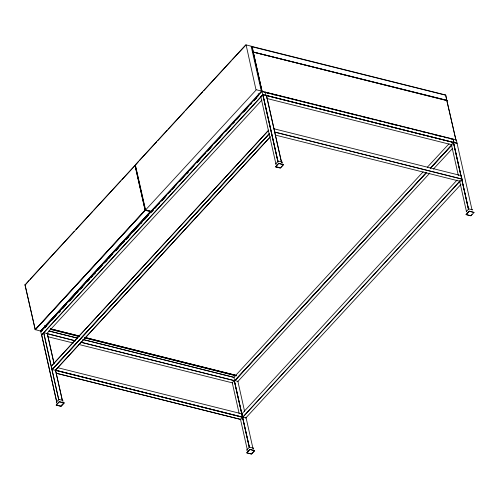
<?xml version="1.0" encoding="UTF-8"?>
<svg xmlns="http://www.w3.org/2000/svg" width="499" height="499" viewBox="0 0 499 499"><rect width="100%" height="100%" fill="white"/><g stroke="black" fill="none" stroke-linecap="round" stroke-linejoin="round"><path stroke-width="0.75" d="M232.16 59.843L246.101 44.904L256.056 90.076L145.596 209.954L135.603 166.005M251.128 46.251L261.382 91.286L150.979 211.22L145.521 209.942M24.956 284.898L35.31 329.764L145.309 210.297L135.241 165.269L24.994 284.991M25.131 285.054L28.954 280.557M46.75 333.507L75.424 340.867M55.283 370.108L242.751 417.339L241.965 413.852M150.723 211.333L40.824 331.005L40.419 330.918M266.017 95.353L453.99 142.546L453.192 139.171L265.356 92.228M461.232 175.704L462.018 179.191L274.55 131.954M234.655 380.849L233.925 377.319L82.89 339.532M253.336 51.777C252.962 53.299 252.762 46.494 252.07 46.501L445.632 95.003L446.861 100.636L445.726 95.047M262.224 91.804L253.23 51.996L446.836 100.262M59.418 401.651L64.165 402.992L61.071 406.348L56.237 405.169L59.319 401.676M56.219 405.132L59.356 401.645M56.212 405.063L61.046 406.236L64.128 402.843M279.627 167.82L275.591 166.866L278.754 163.391L283.501 164.576L280.444 168.082L275.654 166.928L278.61 163.429M253.324 448.139L249.3 447.129M249.831 449.412L246.768 452.824L251.496 453.996L254.652 450.616L249.749 449.437M472.696 209.873L468.673 208.863M474.006 212.393L469.197 211.245M62.812 400.398L58.788 399.393M282.185 162.131L278.242 161.052L275.722 163.909M469.172 211.133L474.05 212.462L470.894 215.836L466.122 214.645L469.154 211.183M56.774 402.169L41.61 334.891L43.675 332.652L47.299 333.557L54.079 363.858M281.436 162.088L266.478 95.502L262.936 94.573L260.877 96.912M237.842 381.373L234.33 380.381L232.278 382.727M445.701 95.19L251.814 46.713L252.176 46.619M472.01 209.842L457.04 143.213L453.51 142.327L451.458 144.666M35.105 329.683L144.922 210.254L150.735 211.489M25.106 284.561L25.118 284.873M135.36 164.782L245.683 44.954M30.009 279.409L74.345 231.255M75.929 229.534L92.82 211.189M93.874 210.042L120.795 180.806M121.85 179.659L135.241 165.269M138.728 161.327L135.435 165.25M139.782 160.179L156.674 141.835M157.734 140.687L167.234 130.364M168.288 129.216L184.655 111.445M185.709 110.298L202.6 91.953M203.654 90.806L231.106 60.99M150.686 211.695L40.693 331.087M41.623 335.197L40.725 331.741L262.181 91.305L456.261 139.932L457.159 143.394L262.792 94.617M42.939 329.72L41.573 331.548M44.735 327.787L48.958 323.202M51.597 320.333L56.874 314.601M58.458 312.879L60.572 310.59M62.15 308.869L66.373 304.284M69.018 301.415L75.349 294.535M76.403 293.387L77.987 291.672M79.572 289.95L84.319 284.792M86.963 281.923L89.602 279.06M90.656 277.912L95.403 272.753M97.517 270.458L102.794 264.726M104.378 263.004L107.017 260.141M108.071 258.993L112.824 253.835M115.462 250.966L121.269 244.66M122.324 243.518L124.432 241.223M126.016 239.501L130.239 234.917M132.877 232.047L139.215 225.174M140.269 224.026L141.853 222.304M143.438 220.583L148.714 214.851M150.823 212.562L153.461 209.692M154.522 208.545L159.268 203.386M161.383 201.091L166.66 195.358M168.244 193.643L170.883 190.774M171.937 189.626L176.159 185.042M179.328 181.605L185.129 175.299M186.189 174.151L188.298 171.856M189.882 170.14L194.105 165.549M196.743 162.686L205.719 152.937M207.297 151.222L212.58 145.49M214.689 143.194L222.604 134.593M225.242 131.73L231.049 125.424M232.104 124.276L234.748 121.407M235.802 120.265L240.025 115.674M242.664 112.811L248.995 105.931M250.055 104.784L251.633 103.062M253.748 100.773L257.971 96.188M44.823 327.874L46.407 326.153M52.214 319.847L55.383 316.41M59.075 312.393L60.66 310.677M62.768 308.382L64.882 306.087M69.629 300.928L73.852 296.344M77.021 292.907L78.075 291.759M80.713 288.89L82.828 286.601M87.575 281.436L89.689 279.147M91.273 277.425L92.327 276.278M94.436 273.988L95.496 272.841M98.135 269.971L101.297 266.535M105.52 261.95L107.104 260.228M108.688 258.507L110.273 256.792M116.08 250.486L118.718 247.616M122.941 243.032L124.525 241.31M126.634 239.015L128.748 236.726M133.495 231.567L136.133 228.698M140.886 223.54L141.941 222.392M144.579 219.529L147.217 216.66M151.44 212.075L153.555 209.78M155.133 208.058L156.193 206.917M158.302 204.621L159.356 203.473M161.994 200.61L165.163 197.167M169.386 192.583L170.97 190.861M172.554 189.146L174.139 187.424M179.946 181.118L183.638 177.108M186.807 173.664L188.385 171.943M190.499 169.654L192.608 167.358M197.361 162.2L199.999 159.331M204.752 154.172L205.806 153.025M207.915 150.735L211.083 147.292M215.306 142.708L217.414 140.419M218.999 138.697L220.053 137.549M225.86 131.243L229.029 127.806M233.251 123.216L234.836 121.5M236.42 119.779L238.528 117.483M243.805 111.751L247.504 107.74M250.666 104.297L251.727 103.156M254.365 100.287L256.474 97.991M41.479 335.103L262.823 94.698M41.536 335.16L262.967 94.791M46.725 333.656L261.863 100.093M245.857 417.919L52.301 369.553L51.403 366.098L268.637 130.227M268.749 130.12L51.403 366.098M52.158 369.46L269.391 133.514M52.22 369.516L269.454 133.57M52.301 369.553L269.011 134.181M270.427 136.651L55.414 370.202M55.377 370.308L270.015 137.194M63.385 403.373L60.847 405.986M280.288 167.982L283.526 164.682L278.635 163.541M233.912 377.331L423.146 171.806M427.325 167.259L449.044 143.762M234.143 381.267L426.502 172.342M430.188 168.331L451.795 144.866M234.73 380.756L426.558 172.398M430.25 168.394L451.857 144.922M234.811 380.787L426.645 172.436M430.331 168.431L451.938 144.96M237.811 381.542L429.758 173.159M433.332 169.18L452.418 148.546M241.84 413.889L457.003 180.127M242.745 417.27L459.797 181.156M242.657 417.239L459.941 181.274M242.264 417.869L240.674 419.422M459.835 181.237L462.018 179.191M245.739 418.025L460.982 184.343M466.085 214.495L469.328 211.233M251.533 453.672L252.482 452.649M253.423 451.626L254.334 450.497M466.097 214.533L470.869 215.73L471.992 214.582M254.665 450.691L249.893 449.499L246.737 452.874L251.583 454.09L254.64 450.578M446.929 100.455L253.055 52.039L447.098 100.673M135.11 165.3L145.19 210.116M253.024 51.996L253.38 51.952M253.118 52.089L277.943 161.926M262.012 91.779L253.28 51.977M44.76 325.797L44.885 327.431M25.306 285.808L35.173 329.608L40.556 331.08L150.579 211.27M446.78 100.499L456.005 140.175M59.262 401.807L64.103 402.93M253.112 51.99L252.132 46.519M35.236 329.727L145.209 210.285M468.848 208.813L466.241 211.651M58.957 399.343L56.35 402.175M249.475 447.085L246.868 449.917M265.961 95.54L265.181 92.053M453.26 139.184L454.046 142.67M246.044 44.898L251.34 46.22M256.199 89.726L261.445 91.043M263.085 91.878L277.45 95.477M278.966 95.858L283.501 96.993M285.016 97.374L293.331 99.457M294.84 99.837L299.381 100.973M300.891 101.353L305.425 102.488M306.941 102.869L311.476 104.004M312.985 104.385L315.256 104.952M316.765 105.326L321.306 106.468M322.816 106.842L327.35 107.984M328.866 108.358L333.401 109.499M334.916 109.874L337.181 110.447M338.696 110.822L343.231 111.963M344.74 112.337L349.281 113.479M350.791 113.853L355.325 114.988M356.841 115.369L359.105 115.936M362.885 116.885L365.156 117.452M366.665 117.833L371.206 118.968M372.716 119.348L374.986 119.916M378.766 120.864L381.03 121.432M384.81 122.38L387.081 122.947M388.59 123.328L393.131 124.463M394.64 124.844L396.911 125.411M400.691 126.359L402.961 126.927M406.741 127.875L409.005 128.443M412.785 129.391L415.056 129.958M416.565 130.339L418.836 130.906M422.616 131.855L424.886 132.422M428.666 133.37L430.93 133.938M434.71 134.886L436.981 135.454M438.49 135.834L440.76 136.402M444.54 137.35L446.811 137.917M450.591 138.865L452.855 139.433M266.834 92.945L269.104 93.513M272.884 94.461L275.155 95.028M266.023 95.44L453.99 142.546M266.921 98.503L451.969 144.816M461.332 175.673L273.826 128.748M274.537 132.123L462.086 179.035M275.46 135.104L460.066 181.305M277.301 166.99L279.49 167.533M145.309 210.297L150.754 211.426M50.542 328.791L79.279 335.989M85.323 337.505L236.532 375.398M50.511 328.91L79.241 336.114M85.292 337.63L236.501 375.516M50.443 329.022L79.173 336.22M84.462 337.549L235.671 375.435M50.1 329.296L78.886 336.513M84.874 338.01L236.146 375.922M48.977 330.974L77.707 338.179M82.946 339.488L233.994 377.4M48.921 331.018L77.607 338.203M46.756 333.594L75.443 340.786M80.726 342.108L234.723 380.693M80.657 342.258L234.705 380.774M47.655 336.65L73.422 343.056M78.605 344.41L232.528 382.901M57.46 367.62L242.09 413.889M55.289 370.196L242.82 417.189M56.293 373.227L240.799 419.459L56.2 373.258M251.858 46.569L253.118 51.927M446.904 100.549L455.949 140.263M44.629 327.756L44.299 326.277M145.047 210.154L134.948 165.3M45.022 327.481L44.642 325.835M453.51 142.327L468.673 209.605M453.429 142.346L468.592 209.63M453.36 142.402L460.858 175.667M461.538 178.686L468.524 209.68M451.402 144.529L458.369 175.629M459.579 180.813L466.546 211.919M282.06 162.007L282.322 163.179M266.46 95.459L281.473 162.025M262.936 94.573L278.093 161.851M262.854 94.592L278.012 161.876M260.827 96.775L276.14 164.919M258.339 93.906L258.588 95.54L258.22 93.937M253.199 448.015L253.461 449.187M237.861 381.267L244.66 411.613M246.038 417.551L253.005 448.657M234.33 380.381L249.494 447.665M234.249 380.406L249.413 447.684M234.181 380.456L249.176 446.979M232.222 382.583L239.189 413.69M240.399 418.873L247.198 449.219M246.911 449.742L247.173 450.915M62.687 400.273L62.949 401.446M47.28 333.513L54.117 363.796M55.458 369.796L62.444 400.791M55.439 369.909L62.256 400.142M43.756 332.627L58.838 399.93M43.606 332.702L58.77 399.986M41.648 334.829L56.792 402.219M56.399 402.007L56.661 403.18"/></g></svg>
